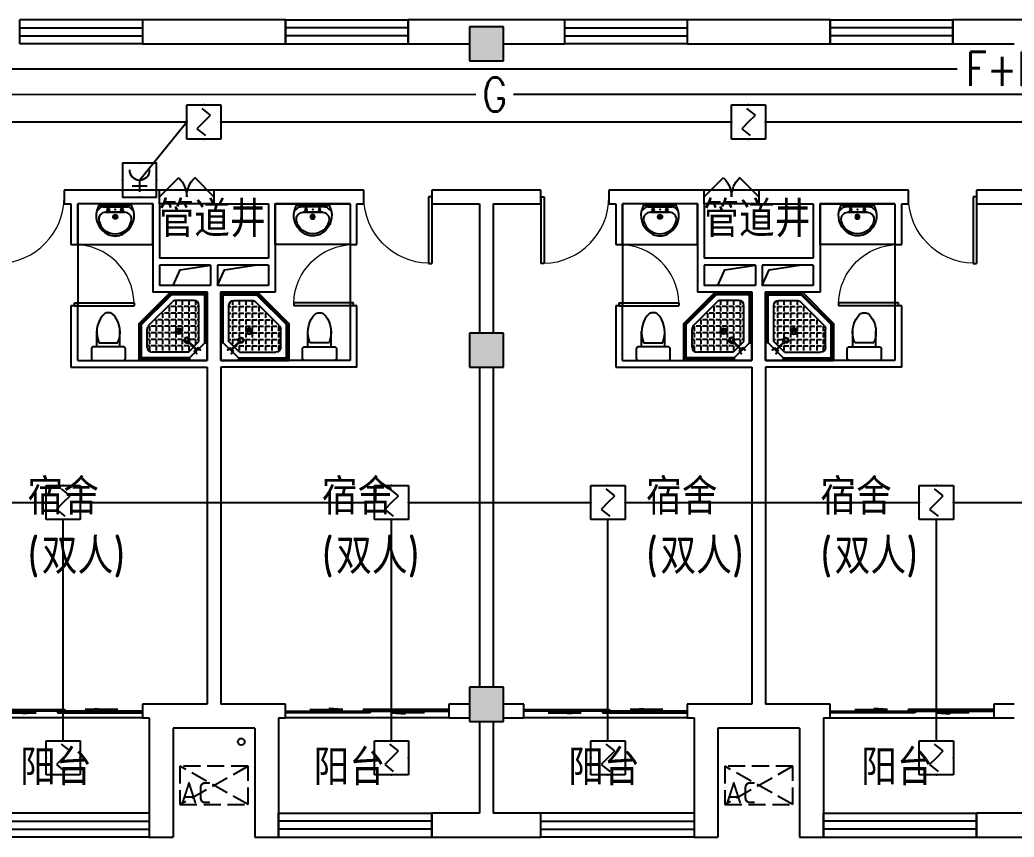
# Model space of a CAD drawing. Extents: x 1725663 to 4653551, y -550461 to 248782.
# Drawn here: x 2303593 to 2318193, y -526837 to -514837 of the extents above; entities that cross this region are included whole.
import ezdxf
from ezdxf.enums import TextEntityAlignment as Align

# ---------------------------------------------------------------- set-up
doc = ezdxf.new("R2010")
doc.units = 0
doc.header["$LTSCALE"] = 1000
doc.linetypes.add('DASH', pattern=[0.35, 0.25, -0.1])
for name, color, linetype in [('0-底图', 7, 'Continuous'), ('0000集水坑', 4, 'Continuous'), ('CLAYER', 7, 'Continuous'), ('COLUMN', 255, 'Continuous'), ('DIM-消防', 3, 'Continuous'), ('DOOR_FIRE', 4, 'Continuous'), ('EQUIP-消防', 3, 'Continuous'), ('PUB_HATCH', 8, 'Continuous'), ('PUB_TEXT', 7, 'Continuous'), ('WALL', 2, 'Continuous'), ('WINDOW', 4, 'Continuous'), ('WIRE-消防', 1, 'Continuous'), ('WP_F', 1, 'Continuous'), ('洁具', 213, 'Continuous'), ('空调外机', 211, 'Continuous')]:
    doc.layers.add(name, color=color, linetype=linetype)
doc.styles.add('_TEL_DIM', font='SIMPLEX', dxfattribs={"width": 0.8, "height": 3.5, "bigfont": 'HZTXT'})
doc.styles.add('HZ', font='rs.shx', dxfattribs={"width": 0.8, "bigfont": 'hztxt.shx'})
doc.styles.get("Standard").update_dxf_attribs({"font": 'geniso.shx', "bigfont": 'hztxt.shx'})

# ---------------------------------------------------------------- blocks, each defined once
blk = doc.blocks.new('$equip$00002656')
for p, q in [((-0.5, 1), (-0.5, 0)), ((0.5, 1), (-0.5, 1)), ((0.5, 0), (0.5, 1)), ((-0.219, 0.331), (0.222, 0.331)), ((0, 0.5), (0, 0.15)), ((-0.5, 0), (0.5, 0))]:
    blk.add_line(p, q)
at = {"const_width": 0.04}
blk.add_lwpolyline([(-0.5, 1), (0.5, 1), (0.5, 0), (-0.5, 0), (-0.5, 1), (0.5, 1)], dxfattribs=at)
blk.add_arc((0, 0.8), 0.3, 180, 0)
for p in [(0, 1), (-0.5, 0.5), (0.5, 0.5), (0, 0)]:
    blk.add_point(p)
at = {"color": 7, "flags": 1}
for tag, height, p in [('B', 0.4, (0.762, 0.292)), ('A', 0.00002, (0, 0))]:
    blk.add_attdef(tag, text='', height=height, dxfattribs=at).set_placement(p, align=Align.MIDDLE_CENTER)
blk = doc.blocks.new('A$C29581A72')
at = {"layer": 'EQUIP-消防', "xscale": 500, "yscale": 500, "zscale": 500}
blk.add_blockref('$equip$00002656', (358, 98), dxfattribs=at)
at = {"style": 'HZ', "flags": 1}
for tag in ['WHAT', 'SPEC', 'UNIT']:
    blk.add_attdef(tag, (375, 0), '', height=0.001, dxfattribs=at)
blk = doc.blocks.new('$Equip$00002649')
for p, q in [((-0.5, 0.5), (-0.5, -0.5)), ((0.5, 0.5), (-0.5, 0.5)), ((-0.2, 0.2), (0.05, 0.4)), ((0.5, -0.5), (0.5, 0.5)), ((0, 0), (-0.2, 0.2)), ((0, 0), (0.2, -0.2)), ((0.2, -0.2), (-0.05, -0.4)), ((-0.5, -0.5), (0.5, -0.5))]:
    blk.add_line(p, q)
at = {"const_width": 0.02}
blk.add_lwpolyline([(-0.5, 0.5), (0.5, 0.5), (0.5, -0.5), (-0.5, -0.5), (-0.5, 0.5), (0.5, 0.5)], dxfattribs=at)
for p in [(0, 0.5), (-0.5, 0), (0.5, 0), (0, -0.5)]:
    blk.add_point(p)
at = {"color": 7, "flags": 1}
for tag, height, p in [('A', 0.00002, (0, 0)), ('B', 0.4, (0.762, -0.208))]:
    blk.add_attdef(tag, text='', height=height, dxfattribs=at).set_placement(p, align=Align.MIDDLE_CENTER)
blk = doc.blocks.new('2t21gqw')
at = {"layer": '0000集水坑'}
blk.add_circle((20400, -76400), 50, dxfattribs=at)
blk = doc.blocks.new('1F平面-CAD导入_dwg_Drawing4_t3_dwg_$plan$00001613-474159-1F-927810-1F')
at = {"layer": '洁具'}
for p, q in [((-200, 170), (-430, 170)), ((-30, 250), (-170, 250)), ((-260, -140), (-260, 140)), ((-200, -170), (-200, -220)), ((-170, -250), (-30, -250))]:
    blk.add_line(p, q, dxfattribs=at)
for points in [[(-200, 220), (-200, 170), (-200, -170), (-430, -170)], [(0, -220), (0, 220)]]:
    blk.add_lwpolyline(points, dxfattribs=at)
for centre, radius, start, end in [((-413, -227), 398, 67.4505, 126.6381), ((-170, 220), 30, 90, 180), ((-30, 220), 30, 0, 90), ((-590, 0), 110, 123.4509, 236.5491), ((-413, 227), 398, 233.3619, 292.5495), ((-170, -220), 30, 180, 270), ((-30, -220), 30, 270, 0)]:
    blk.add_arc(centre, radius, start, end, dxfattribs=at)
blk = doc.blocks.new('$lvtry$00000169')
at = {"color": 0}
for p, q in [((259, -36), (259, 0)), ((259, -36), (36, -259)), ((276, -120), (120, -276)), ((151, -144), (298, -291)), ((259, -24), (976, -24)), ((259, -36), (964, -36)), ((270, -213), (270, -143)), ((276, -120), (808, -120)), ((366, -213), (366, -143)), ((462, -213), (462, -143)), ((558, -213), (558, -143)), ((655, -213), (655, -143)), ((751, -213), (751, -143)), ((847, -213), (847, -143)), ((964, -36), (976, -24)), ((964, -36), (964, -525)), ((976, -24), (976, -530)), ((36, -259), (0, -259)), ((24, -259), (24, -976)), ((36, -259), (36, -964)), ((120, -276), (120, -808)), ((144, -151), (291, -298)), ((173, -309), (173, -239)), ((183, -213), (205, -213)), ((220, -213), (243, -213)), ((270, -213), (340, -213)), ((270, -263), (270, -239)), ((366, -213), (436, -213)), ((366, -309), (366, -239)), ((462, -213), (532, -213)), ((462, -309), (462, -239)), ((558, -213), (628, -213)), ((558, -309), (558, -239)), ((655, -213), (725, -213)), ((655, -309), (655, -239)), ((751, -213), (821, -213)), ((751, -309), (751, -239)), ((847, -213), (880, -213)), ((847, -309), (847, -239)), ((880, -192), (880, -460)), ((120, -309), (147, -309)), ((120, -405), (147, -405)), ((173, -309), (243, -309)), ((173, -405), (173, -335)), ((173, -405), (243, -405)), ((173, -501), (173, -431)), ((270, -405), (270, -335)), ((270, -405), (340, -405)), ((270, -501), (270, -431)), ((334, -309), (340, -309)), ((366, -309), (436, -309)), ((366, -405), (366, -335)), ((366, -405), (379, -405)), ((366, -501), (366, -431)), ((462, -309), (532, -309)), ((462, -405), (462, -335)), ((462, -405), (532, -405)), ((462, -501), (462, -431)), ((558, -309), (628, -309)), ((558, -405), (558, -335)), ((558, -405), (628, -405)), ((558, -501), (558, -431)), ((655, -309), (725, -309)), ((655, -405), (655, -335)), ((655, -405), (725, -405)), ((655, -501), (655, -431)), ((751, -309), (821, -309)), ((751, -405), (751, -335)), ((751, -405), (821, -405)), ((751, -501), (751, -431)), ((847, -309), (880, -309)), ((847, -405), (847, -335)), ((847, -405), (880, -405)), ((847, -501), (847, -431)), ((120, -501), (147, -501)), ((173, -501), (243, -501)), ((173, -598), (173, -528)), ((270, -501), (340, -501)), ((270, -598), (270, -528)), ((366, -501), (436, -501)), ((366, -598), (366, -528)), ((462, -501), (532, -501)), ((462, -598), (462, -528)), ((859, -511), (511, -859)), ((964, -525), (525, -964)), ((976, -530), (530, -976)), ((558, -501), (628, -501)), ((558, -598), (558, -528)), ((655, -501), (725, -501)), ((655, -598), (655, -528)), ((751, -501), (821, -501)), ((751, -598), (751, -528)), ((847, -501), (867, -501)), ((964, -525), (976, -530)), ((120, -598), (147, -598)), ((120, -694), (147, -694)), ((173, -598), (243, -598)), ((173, -694), (173, -624)), ((173, -694), (243, -694)), ((173, -790), (173, -720)), ((270, -598), (340, -598)), ((270, -694), (270, -624)), ((270, -694), (340, -694)), ((270, -790), (270, -720)), ((366, -598), (436, -598)), ((366, -694), (366, -624)), ((366, -694), (436, -694)), ((366, -790), (366, -720)), ((462, -598), (532, -598)), ((462, -694), (462, -624)), ((462, -694), (532, -694)), ((462, -790), (462, -720)), ((558, -598), (628, -598)), ((558, -694), (558, -624)), ((558, -694), (628, -694)), ((558, -790), (558, -720)), ((655, -598), (725, -598)), ((655, -694), (655, -624)), ((655, -694), (676, -694)), ((751, -598), (773, -598)), ((120, -790), (147, -790)), ((173, -790), (243, -790)), ((173, -878), (173, -816)), ((270, -790), (340, -790)), ((270, -880), (270, -816)), ((366, -790), (436, -790)), ((366, -880), (366, -816)), ((462, -790), (532, -790)), ((462, -880), (462, -816)), ((558, -790), (580, -790)), ((36, -964), (24, -976)), ((24, -976), (530, -976)), ((36, -964), (525, -964)), ((192, -880), (460, -880)), ((525, -964), (530, -976))]:
    blk.add_line(p, q, dxfattribs=at)
blk.add_lwpolyline([(0, 0), (0, -1000), (540, -1000), (1000, -540), (1000, 0)], close=True)
for points in [[(0, 0), (0, -1000)], [(0, 0), (1000, 0)], [(1000, 0), (1000, -540)], [(190, -136), (178, -148), (162, -132), (174, -121)], [(136, -190), (148, -178), (132, -162), (121, -174)], [(1000, -540), (540, -1000)], [(0, -1000), (540, -1000)]]:
    blk.add_lwpolyline(points, close=True, dxfattribs=at)
for radius in [43.8, 31.1]:
    blk.add_circle((416, -428), radius, dxfattribs=at)
for centre, radius, start, end in [((808, -192), 72, 0, 90), ((296, -296), 40.6, 142.583, 128.4197), ((296, -296), 28.6, 145.828, 125.6599), ((808, -460), 72, 315, 0), ((192, -808), 72, 180, 270), ((460, -808), 72, 270, 315)]:
    blk.add_arc(centre, radius, start, end, dxfattribs=at)
for p in [(156, -102, 0), (103, -156, 0), (416, -428, 0)]:
    blk.add_point(p, dxfattribs=at)
blk = doc.blocks.new('$lvtry$00000178')
at = {"color": 0}
for p, q in [((-238, 0), (238, 0)), ((-214, -36), (-272, -91)), ((-180, -23), (180, -23)), ((-142, -105), (140, -105)), ((140, -105), (-142, -105)), ((216, -37), (268, -91))]:
    blk.add_line(p, q, dxfattribs=at)
blk.add_lwpolyline([(-104, -430, 0.224698), (110, -425, 0.348046), (269, -79), (239, 0), (-241, 0), (-271, -79, 0.356844)], format="xyb", close=True, dxfattribs=at)
for centre, radius in [((-100, -65), 16.3), ((1, -172), 31.6), ((100, -65), 16.3)]:
    blk.add_circle(centre, radius, dxfattribs=at)
at = {"color": 0, "lineweight": 13}
blk.add_circle((1, -172), 23, dxfattribs=at)
at = {"color": 0}
for centre, radius, start, end in [((-142, -205), 100, 90, 190.5602), ((-180, -73), 50, 90, 133.181), ((140, -205), 100, 349.4398, 90), ((180, -73), 50, 44.5607, 90), ((-1, -179), 243, 190.5602, 349.4398)]:
    blk.add_arc(centre, radius, start, end, dxfattribs=at)
for p in [(0, -65), (1, -172)]:
    blk.add_point(p, dxfattribs=at)
blk = doc.blocks.new('A$C70365C93')
at = {"layer": '洁具'}
blk.add_lwpolyline([(-1900, 2300), (-1900, 1700), (-800, 1700), (-800, 2300)], close=True, dxfattribs=at)
blk.add_blockref('$lvtry$00000178', (-1350, 2280), dxfattribs=at)
at = {"layer": '洁具', "rotation": 180}
blk.add_blockref('$lvtry$00000169', (0, 0), dxfattribs=at)
at = {"layer": '洁具', "extrusion": (0, 0, -1), "xscale": -1, "zscale": -1, "rotation": 90}
blk.add_blockref('1F平面-CAD导入_dwg_Drawing4_t3_dwg_$plan$00001613-474159-1F-927810-1F', (1450, 0), dxfattribs=at)
blk = doc.blocks.new('A$Cf5a72a1b')
at = {"layer": '空调外机', "linetype": 'DASH'}
for p, q in [((1000, 563), (0, 0)), ((1000, 0), (0, 563))]:
    blk.add_line(p, q, dxfattribs=at)
blk.add_lwpolyline([(1000, 563), (0, 563), (0, 0), (1000, 0)], close=True, dxfattribs=at)
at = {"layer": 'PUB_TEXT'}
blk.add_text('AC', height=315, dxfattribs=at).set_placement((5, 18))
blk = doc.blocks.new('$WINLIB2D$00000001')
at = {"color": 0}
for points in [[(-0.5, 0.5), (-0.5, -0.5)], [(-0.5, 0.5), (0.5, 0.5)], [(0.5, -0.5), (0.5, 0.5)], [(0.5, 0.1667), (-0.5, 0.1667)], [(0.5, -0.1667), (-0.5, -0.1667)], [(-0.5, -0.5), (0.5, -0.5)]]:
    blk.add_lwpolyline(points, dxfattribs=at)
blk = doc.blocks.new('$DorLib2D$00000131')
at = {"color": 0, "linetype": 'Continuous'}
for p, q in [((0.15, 0.125), (0.2319, 0.1973)), ((0.2319, 0.1973), (0.2319, 0.125)), ((-0.5, 0.125), (-0.5, 0)), ((0.0192, 0.125), (-0.5, 0.125)), ((0.0192, 0), (0.0192, 0.125)), ((0.35, 0.125), (0.15, 0.125)), ((-0.5, 0), (0.0192, 0)), ((-0.024, 0), (0.5, 0)), ((-0.024, -0.125), (-0.024, 0)), ((0.5, 0), (0.5, -0.125)), ((-0.35, -0.125), (-0.15, -0.125)), ((-0.2319, -0.1973), (-0.2319, -0.125)), ((-0.15, -0.125), (-0.2319, -0.1973)), ((0.5, -0.125), (-0.024, -0.125))]:
    blk.add_line(p, q, dxfattribs=at)
blk = doc.blocks.new('$DorLib2D$00000116')
at = {"color": 0}
for p, q in [((-0.5, 0), (-0.146, 0.354)), ((0.5, 0), (0.146, 0.354))]:
    blk.add_line(p, q, dxfattribs=at)
for centre, start, end in [((-0.5, 0), 0, 45), ((0.5, 0), 135, 180)]:
    blk.add_arc(centre, 0.5, start, end, dxfattribs=at)
blk = doc.blocks.new('$DorLib2D$00000001')
for p, q in [((0.45, 0.975), (0.5, 0.975)), ((0.45, 0), (0.45, 0.975)), ((0.5, 0), (0.5, 0.975)), ((0.5, 0), (0.45, 0))]:
    blk.add_line(p, q)
at = {"lineweight": 13}
blk.add_arc((0.475, 0), 0.975, 91.4693, 180, dxfattribs=at)
blk = doc.blocks.new('gkhkjk')
at = {"layer": 'PUB_HATCH'}
for points in [[(1521557, -433803.8), (1521057, -433803.8), (1521057, -434303.8), (1521557, -434303.8)], [(1521557, -438303.8), (1521057, -438303.8), (1521057, -438803.8), (1521557, -438803.8)], [(1521557, -443503.8), (1521057, -443503.8), (1521057, -444003.8), (1521557, -444003.8)]]:
    blk.add_hatch(color=256, dxfattribs=at).paths.add_polyline_path(points)
for points in [[(1516707, -437603.8), (1516810.6, -437373.6), (1517257, -437303.8)], [(1517357, -437603.8), (1517460.6, -437373.6), (1517907, -437303.8)], [(1524707, -437603.8), (1524810.6, -437373.6), (1525257, -437303.8)], [(1525357, -437603.8), (1525460.6, -437373.6), (1525907, -437303.8)]]:
    blk.add_lwpolyline(points)
at = {"layer": 'COLUMN'}
for p, q in [((1521557, -433803.8), (1521057, -433803.8)), ((1521057, -433803.8), (1521057, -434303.8)), ((1521557, -434303.8), (1521557, -433803.8)), ((1521057, -434303.8), (1521557, -434303.8)), ((1521557, -438303.8), (1521057, -438303.8)), ((1521057, -438303.8), (1521057, -438803.8)), ((1521557, -438803.8), (1521557, -438303.8)), ((1521057, -438803.8), (1521557, -438803.8)), ((1521557, -443503.8), (1521057, -443503.8)), ((1521057, -443503.8), (1521057, -444003.8)), ((1521557, -444003.8), (1521557, -443503.8)), ((1521057, -444003.8), (1521557, -444003.8))]:
    blk.add_line(p, q, dxfattribs=at)
at = {"layer": 'DOOR_FIRE'}
for p, q in [((1517307, -436203.8), (1516507, -436203.8)), ((1525307, -436203.8), (1524507, -436203.8)), ((1517307, -436403.8), (1516507, -436403.8)), ((1525307, -436403.8), (1524507, -436403.8))]:
    blk.add_line(p, q, dxfattribs=at)
at = {"layer": 'WALL'}
for p, q in [((1518357, -433703.8), (1516257, -433703.8)), ((1516257, -433703.8), (1516257, -434053.8)), ((1518357, -434053.8), (1518357, -433703.8)), ((1521307, -433703.8), (1520157, -433703.8)), ((1520157, -433703.8), (1520157, -434053.8)), ((1522457, -433703.8), (1521307, -433703.8)), ((1522457, -434053.8), (1522457, -433703.8)), ((1526357, -433703.8), (1524257, -433703.8)), ((1524257, -433703.8), (1524257, -434053.8)), ((1526357, -434053.8), (1526357, -433703.8)), ((1529307, -433703.8), (1528157, -433703.8)), ((1528157, -433703.8), (1528157, -434053.8)), ((1516257, -434053.8), (1518357, -434053.8)), ((1520157, -434053.8), (1521057, -434053.8)), ((1521557, -434053.8), (1522457, -434053.8)), ((1524257, -434053.8), (1526357, -434053.8)), ((1528157, -434053.8), (1529057, -434053.8)), ((1515207, -436203.8), (1515107, -436203.8)), ((1515107, -436203.8), (1515107, -436403.8)), ((1516407, -436203.8), (1515207, -436203.8)), ((1516507, -436203.8), (1516407, -436203.8)), ((1516507, -436403.8), (1516507, -436203.8)), ((1518207, -436203.8), (1517307, -436203.8)), ((1517307, -436203.8), (1517307, -436403.8)), ((1519407, -436203.8), (1518207, -436203.8)), ((1519507, -436203.8), (1519407, -436203.8)), ((1519507, -436403.8), (1519507, -436203.8)), ((1521307, -436203.8), (1520507, -436203.8)), ((1520507, -436203.8), (1520507, -436403.8)), ((1522107, -436203.8), (1521307, -436203.8)), ((1522107, -436403.8), (1522107, -436203.8)), ((1523207, -436203.8), (1523107, -436203.8)), ((1523107, -436203.8), (1523107, -436403.8)), ((1524407, -436203.8), (1523207, -436203.8)), ((1524507, -436203.8), (1524407, -436203.8)), ((1524507, -436403.8), (1524507, -436203.8)), ((1526207, -436203.8), (1525307, -436203.8)), ((1525307, -436203.8), (1525307, -436403.8)), ((1527407, -436203.8), (1526207, -436203.8)), ((1527507, -436203.8), (1527407, -436203.8)), ((1527507, -436403.8), (1527507, -436203.8)), ((1529307, -436203.8), (1528507, -436203.8)), ((1528507, -436203.8), (1528507, -436403.8)), ((1515107, -436403.8), (1515207, -436403.8)), ((1515207, -436403.8), (1515207, -437003.8)), ((1516407, -436403.8), (1515307, -436403.8)), ((1515307, -437003.8), (1515307, -436403.8)), ((1516407, -436403.8), (1516407, -437203.8)), ((1516507, -436403.8), (1516507, -437203.8)), ((1517307, -436403.8), (1518107, -436403.8)), ((1518107, -436403.8), (1518107, -437203.8)), ((1519307, -436403.8), (1518207, -436403.8)), ((1518207, -436403.8), (1518207, -437203.8)), ((1519307, -436403.8), (1519307, -437003.8)), ((1519407, -437003.8), (1519407, -436403.8)), ((1519407, -436403.8), (1519507, -436403.8)), ((1520507, -436403.8), (1521207, -436403.8)), ((1521207, -436403.8), (1521207, -438303.8)), ((1521407, -436403.8), (1521407, -438303.8)), ((1521407, -436403.8), (1522107, -436403.8)), ((1523107, -436403.8), (1523207, -436403.8)), ((1523207, -436403.8), (1523207, -437003.8)), ((1524407, -436403.8), (1523307, -436403.8)), ((1523307, -437003.8), (1523307, -436403.8)), ((1524407, -436403.8), (1524407, -437203.8)), ((1524507, -436403.8), (1524507, -437203.8)), ((1525307, -436403.8), (1526107, -436403.8)), ((1526107, -436403.8), (1526107, -437203.8)), ((1527307, -436403.8), (1526207, -436403.8)), ((1526207, -436403.8), (1526207, -437203.8)), ((1527307, -436403.8), (1527307, -437003.8)), ((1527407, -437003.8), (1527407, -436403.8)), ((1527407, -436403.8), (1527507, -436403.8)), ((1528507, -436403.8), (1529207, -436403.8)), ((1515207, -437003.8), (1515307, -437003.8)), ((1519307, -437003.8), (1519407, -437003.8)), ((1523207, -437003.8), (1523307, -437003.8)), ((1527307, -437003.8), (1527407, -437003.8)), ((1516407, -437203.8), (1516407, -437703.8)), ((1517307, -437203.8), (1516507, -437203.8)), ((1518107, -437203.8), (1517307, -437203.8)), ((1518207, -437203.8), (1518207, -437703.8)), ((1524407, -437203.8), (1524407, -437703.8)), ((1525307, -437203.8), (1524507, -437203.8)), ((1526107, -437203.8), (1525307, -437203.8)), ((1526207, -437203.8), (1526207, -437703.8)), ((1517257, -437303.8), (1516507, -437303.8)), ((1516507, -437303.8), (1516507, -437603.8)), ((1517257, -437303.8), (1517257, -437603.8)), ((1518107, -437303.8), (1517357, -437303.8)), ((1517357, -437303.8), (1517357, -437603.8)), ((1518107, -437303.8), (1518107, -437603.8)), ((1525257, -437303.8), (1524507, -437303.8)), ((1524507, -437303.8), (1524507, -437603.8)), ((1525257, -437303.8), (1525257, -437603.8)), ((1526107, -437303.8), (1525357, -437303.8)), ((1525357, -437303.8), (1525357, -437603.8)), ((1526107, -437303.8), (1526107, -437603.8)), ((1517207, -437703.8), (1516407, -437703.8)), ((1517257, -437603.8), (1516507, -437603.8)), ((1517207, -437703.8), (1517207, -438703.8)), ((1518107, -437603.8), (1517357, -437603.8)), ((1517407, -437703.8), (1517407, -438703.8)), ((1518207, -437703.8), (1517407, -437703.8)), ((1525207, -437703.8), (1524407, -437703.8)), ((1525257, -437603.8), (1524507, -437603.8)), ((1525207, -437703.8), (1525207, -438703.8)), ((1526107, -437603.8), (1525357, -437603.8)), ((1525407, -437703.8), (1525407, -438703.8)), ((1526207, -437703.8), (1525407, -437703.8)), ((1515307, -437903.8), (1515207, -437903.8)), ((1515207, -437903.8), (1515207, -438803.8)), ((1515307, -438703.8), (1515307, -437903.8)), ((1519407, -437903.8), (1519307, -437903.8)), ((1519307, -437903.8), (1519307, -438703.8)), ((1519407, -438803.8), (1519407, -437903.8)), ((1523307, -437903.8), (1523207, -437903.8)), ((1523207, -437903.8), (1523207, -438803.8)), ((1523307, -438703.8), (1523307, -437903.8)), ((1527407, -437903.8), (1527307, -437903.8)), ((1527307, -437903.8), (1527307, -438703.8)), ((1527407, -438803.8), (1527407, -437903.8)), ((1515307, -438703.8), (1517207, -438703.8)), ((1519307, -438703.8), (1517407, -438703.8)), ((1523307, -438703.8), (1525207, -438703.8)), ((1527307, -438703.8), (1525407, -438703.8)), ((1515207, -438803.8), (1517207, -438803.8)), ((1517207, -438803.8), (1517207, -443753.8)), ((1519407, -438803.8), (1517407, -438803.8)), ((1517407, -438803.8), (1517407, -443753.8)), ((1521207, -438803.8), (1521207, -443503.8)), ((1521407, -438803.8), (1521407, -443503.8)), ((1523207, -438803.8), (1525207, -438803.8)), ((1525207, -438803.8), (1525207, -443753.8)), ((1527407, -438803.8), (1525407, -438803.8)), ((1525407, -438803.8), (1525407, -443753.8)), ((1516607, -443753.8), (1516257, -443753.8)), ((1516257, -443753.8), (1516257, -443953.8)), ((1517207, -443753.8), (1516607, -443753.8)), ((1518007, -443753.8), (1517407, -443753.8)), ((1518357, -443753.8), (1518007, -443753.8)), ((1518357, -443953.8), (1518357, -443753.8)), ((1521057, -443753.8), (1520757, -443753.8)), ((1520757, -443753.8), (1520757, -443953.8)), ((1521857, -443753.8), (1521557, -443753.8)), ((1521857, -443953.8), (1521857, -443753.8)), ((1524607, -443753.8), (1524257, -443753.8)), ((1524257, -443753.8), (1524257, -443953.8)), ((1525207, -443753.8), (1524607, -443753.8)), ((1526007, -443753.8), (1525407, -443753.8)), ((1526357, -443753.8), (1526007, -443753.8)), ((1526357, -443953.8), (1526357, -443753.8)), ((1529057, -443753.8), (1528757, -443753.8)), ((1528757, -443753.8), (1528757, -443953.8)), ((1516257, -443953.8), (1516357, -443953.8)), ((1516357, -443953.8), (1516357, -445353.8)), ((1518257, -443953.8), (1518257, -445353.8)), ((1518257, -443953.8), (1518357, -443953.8)), ((1520757, -443953.8), (1521057, -443953.8)), ((1521557, -443953.8), (1521857, -443953.8)), ((1524257, -443953.8), (1524357, -443953.8)), ((1524357, -443953.8), (1524357, -445353.8)), ((1526257, -443953.8), (1526357, -443953.8)), ((1526257, -443953.8), (1526257, -445353.8)), ((1528757, -443953.8), (1529057, -443953.8)), ((1516707, -444103.8), (1516707, -445703.8)), ((1517307, -444103.8), (1516707, -444103.8)), ((1517907, -444103.8), (1517307, -444103.8)), ((1517907, -444103.8), (1517907, -445703.8)), ((1521207, -444003.8), (1521207, -445353.8)), ((1521407, -444003.8), (1521407, -445353.8)), ((1524707, -444103.8), (1524707, -445703.8)), ((1525307, -444103.8), (1524707, -444103.8)), ((1525907, -444103.8), (1525307, -444103.8)), ((1525907, -444103.8), (1525907, -445703.8)), ((1516357, -445353.8), (1516357, -445703.8)), ((1518257, -445703.8), (1518257, -445353.8)), ((1521207, -445353.8), (1520507, -445353.8)), ((1520507, -445353.8), (1520507, -445703.8)), ((1522107, -445353.8), (1521407, -445353.8)), ((1522107, -445703.8), (1522107, -445353.8)), ((1524357, -445353.8), (1524357, -445703.8)), ((1526257, -445703.8), (1526257, -445353.8)), ((1529207, -445353.8), (1528507, -445353.8)), ((1528507, -445353.8), (1528507, -445703.8)), ((1516357, -445703.8), (1516707, -445703.8)), ((1517907, -445703.8), (1518257, -445703.8)), ((1520507, -445703.8), (1521307, -445703.8)), ((1521307, -445703.8), (1522107, -445703.8)), ((1524357, -445703.8), (1524707, -445703.8)), ((1525907, -445703.8), (1526257, -445703.8)), ((1528507, -445703.8), (1529307, -445703.8))]:
    blk.add_line(p, q, dxfattribs=at)
at = {"layer": 'WINDOW'}
for p, q in [((1515307, -437003.8), (1515307, -437903.8)), ((1519307, -437003.8), (1519307, -437903.8)), ((1523307, -437003.8), (1523307, -437903.8)), ((1527307, -437003.8), (1527307, -437903.8)), ((1516257, -443953.8), (1513857, -443953.8)), ((1520757, -443953.8), (1518357, -443953.8)), ((1524257, -443953.8), (1521857, -443953.8)), ((1526357, -443953.8), (1528757, -443953.8))]:
    blk.add_line(p, q, dxfattribs=at)
for name, p in [('2t21gqw', (1497307, -367903.8)), ('A$C70365C93', (1517207, -438703.8)), ('A$C70365C93', (1525207, -438703.8)), ('A$Cf5a72a1b', (1516807.5, -445227.3)), ('A$Cf5a72a1b', (1524807.5, -445227.3))]:
    blk.add_blockref(name, p)
at = {"xscale": -1, "rotation": 359.9999999999999}
for p in [(1517407, -438703.8), (1525407, -438703.8)]:
    blk.add_blockref('A$C70365C93', p, dxfattribs=at)
at = {"layer": 'DOOR_FIRE', "xscale": 800, "yscale": -800, "zscale": 200, "rotation": 179.9999999994664}
for p in [(1516907, -436303.8), (1524907, -436303.8)]:
    blk.add_blockref('$DorLib2D$00000116', p, dxfattribs=at)
at = {"layer": 'WINDOW'}
for name, p, xscale, yscale, zscale in [('$WINLIB2D$00000001', (1515357, -433878.8), -1800, 350, -1800), ('$WINLIB2D$00000001', (1519257, -433878.8), 1800, 350, 1800), ('$WINLIB2D$00000001', (1523357, -433878.8), -1800, 350, -1800), ('$WINLIB2D$00000001', (1527257, -433878.8), 1800, 350, 1800), ('$DorLib2D$00000001', (1514607, -436303.8), -1000, -1000, -1000), ('$DorLib2D$00000001', (1520007, -436303.8), 1000, -1000, 1000), ('$DorLib2D$00000001', (1522607, -436303.8), -1000, -1000, -1000), ('$DorLib2D$00000131', (1527557, -443853.8), 2400, -200, 2400), ('$WINLIB2D$00000001', (1527382, -445528.8), 2249.999999993481, 350, 2249.999999993481)]:
    blk.add_blockref(name, p, dxfattribs=dict(at, xscale=xscale, yscale=yscale, zscale=zscale))
for name, p, xscale, yscale, zscale, rotation in [('$DorLib2D$00000001', (1528007, -436303.8), -1000, 1000, -1000, 180), ('$DorLib2D$00000001', (1515257, -437453.8), 900, 900, 900, 269.9999999994664), ('$DorLib2D$00000001', (1519357, -437453.8), 900, -900, 900, 269.9999999994664), ('$DorLib2D$00000001', (1523257, -437453.8), 900, 900, 900, 269.9999999994664), ('$DorLib2D$00000001', (1527357, -437453.8), 900, -900, 900, 269.9999999994664), ('$DorLib2D$00000131', (1515057, -443853.8), 2400, 200, 2400, 180), ('$DorLib2D$00000131', (1519557, -443853.8), -2400, 200, -2400, 180), ('$DorLib2D$00000131', (1523057, -443853.8), 2400, 200, 2400, 180), ('$WINLIB2D$00000001', (1515232, -445528.8), 2249.999999993481, -350, 2249.999999993481, 180), ('$WINLIB2D$00000001', (1519382, -445528.8), -2249.999999993481, -350, -2249.999999993481, 180), ('$WINLIB2D$00000001', (1523232, -445528.8), 2249.999999993481, -350, 2249.999999993481, 179.999999999996)]:
    blk.add_blockref(name, p, dxfattribs=dict(at, xscale=xscale, yscale=yscale, zscale=zscale, rotation=rotation))
at = {"layer": 'CLAYER'}
for p in [(1516492.3, -436890.8), (1524492.3, -436890.8)]:
    blk.add_text('管道井', height=525, dxfattribs=at).set_placement(p)
at = {"layer": 'PUB_TEXT'}
for s, p in [('宿舍', (1514568.4, -440967.6)), ('宿舍', (1518890.6, -440967.6)), ('宿舍', (1523652.3, -440967.6)), ('宿舍', (1526211.1, -440967.6)), ('(', (1514568.4, -441839.7)), ('双人', (1514778.4, -441839.7)), (')', (1515828.4, -441839.7)), ('(', (1518890.6, -441839.7)), ('双人', (1519100.6, -441839.7)), (')', (1520150.6, -441839.7)), ('(', (1523652.3, -441839.7)), ('双人', (1523862.3, -441839.7)), (')', (1524912.3, -441839.7)), ('(', (1526211.1, -441839.7)), ('双人', (1526421.1, -441839.7)), (')', (1527471.1, -441839.7)), ('阳台', (1514460.7, -444941.9)), ('阳台', (1518771.3, -444941.9)), ('阳台', (1522510.3, -444941.9)), ('阳台', (1526811, -444941.9))]:
    blk.add_text(s, height=525, dxfattribs=at).set_placement(p)

msp = doc.modelspace()

# ---------------------------------------------------------------- linework, layer by layer
at = {"layer": 'WIRE-消防'}
for p, q in [((2302748, -515556, 4112), (2317356, -515556, 2097)), ((2310290, -515934), (2302914, -515936)), ((2320028, -515931), (2310842, -515933)), ((2302954, -516336, 4200), (2306043, -516336, 4200)), ((2305350, -517189), (2306043, -516336, 4200)), ((2306543, -516336, 4200), (2314043, -516336, 4200)), ((2314543, -516336, 4200), (2322043, -516336, 4200)), ((2301301, -521924, 4200), (2303979, -521924, 4200)), ((2304479, -521924, 4200), (2308801, -521924, 4200)), ((2309301, -521924, 4200), (2311979, -521924, 4200)), ((2312479, -521924, 4200), (2316801, -521924, 4200)), ((2317301, -521924, 4200), (2319979, -521924, 4200)), ((2304229, -525421, 4200), (2304229, -522174, 4200)), ((2309051, -525421, 4200), (2309051, -522174, 4200)), ((2312229, -525421, 4200), (2312229, -522174, 4200)), ((2317051, -525421, 4200), (2317051, -522174, 4200))]:
    msp.add_line(p, q, dxfattribs=at)

# ---------------------------------------------------------------- block references
at = {"layer": '0-底图'}
msp.add_blockref('gkhkjk', (789136, -81133), dxfattribs=at)
at = {"layer": 'EQUIP-消防', "xscale": -500, "yscale": 500, "zscale": 500, "rotation": 180}
for p in [(2306293, -516336, 4200), (2314293, -516336, 4200), (2304229, -521924, 4200), (2309051, -521924, 4200), (2312229, -521924, 4200), (2317051, -521924, 4200), (2304229, -525671, 4200), (2309051, -525671, 4200), (2312229, -525671, 4200), (2317051, -525671, 4200)]:
    msp.add_blockref('$Equip$00002649', p, dxfattribs=at)
at = {"layer": 'WP_F'}
msp.add_blockref('A$C29581A72', (2304993, -517537), dxfattribs=at)

# ---------------------------------------------------------------- texts
at = {"layer": 'DIM-消防', "style": '_TEL_DIM', "width": 0.8}
msp.add_text('F+D', height=500, dxfattribs=at).set_placement((2318042, -515556, 2003), align=Align.MIDDLE_CENTER)
msp.add_text('G', height=500, rotation=0.0171, dxfattribs=at).set_placement((2310566, -515934), align=Align.MIDDLE_CENTER)

doc.saveas('drawing.dxf')
